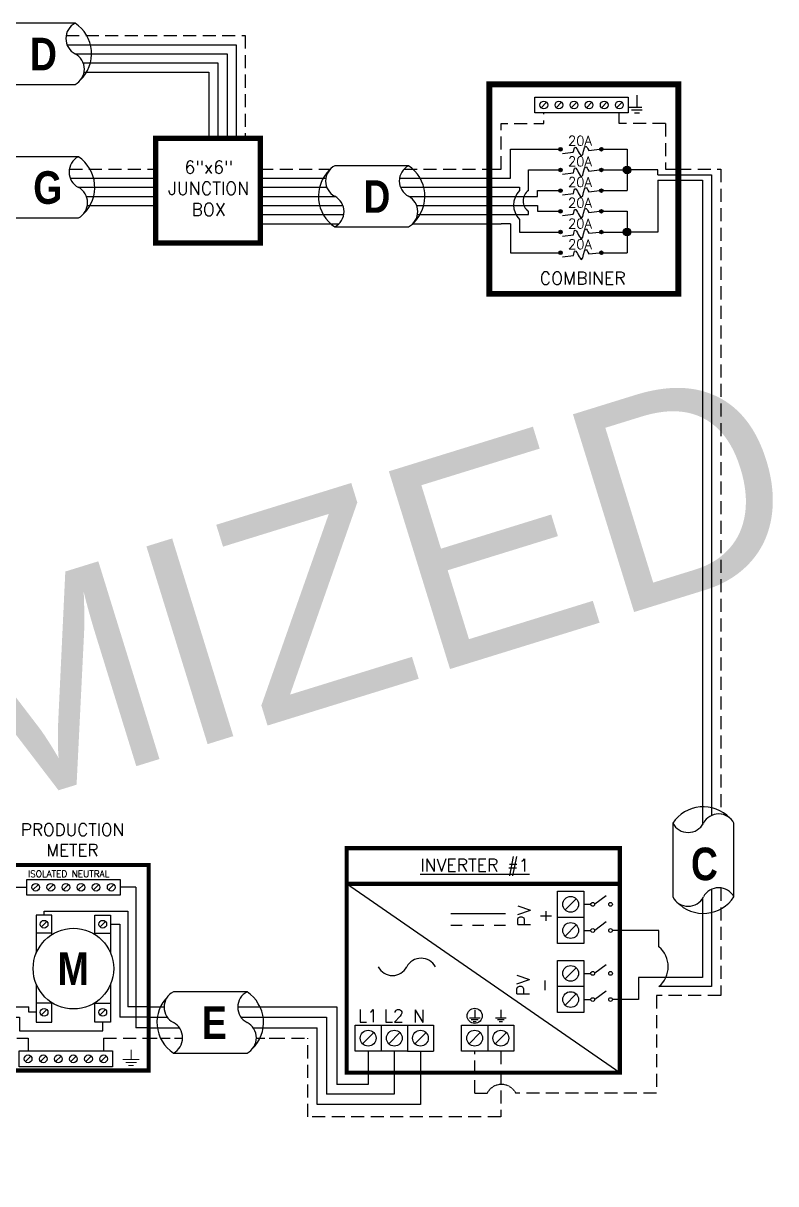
# Model space of a CAD drawing. Header units: feet. Extents: x 14802 to 15625, y 20870 to 21422.
# Drawn here: x 15408.3 to 15625.3, y 21056.9 to 21391.1 of the extents above; entities that cross this region are included whole.
import ezdxf

# ---------------------------------------------------------------- set-up
doc = ezdxf.new("R2010")
doc.units = ezdxf.units.FT
doc.header["$MEASUREMENT"] = 0
doc.linetypes.add('HIDDEN', pattern=[0.375, 0.25, -0.125])
doc.layers.add('TEXT', color=7, linetype='Continuous')
doc.layers.add('Z - TITLEBLOCK TXT', color=7, linetype='Continuous')
doc.styles.add('ONE LINE TXT', font='techb___.ttf')
doc.styles.get("Standard").update_dxf_attribs({"font": 'simplex.shx'})
doc.styles.add('TITLE BBLOCK TEXT', font='ARIALUNI.TTF')

# ---------------------------------------------------------------- blocks, each defined once
blk = doc.blocks.new('6x6box')
at = {"lineweight": 50, "const_width": 1.53}
blk.add_lwpolyline([(30.1, 0), (0, 0), (0, 30.1), (30.1, 30.1)], close=True, dxfattribs=at)
at = {"color": 1, "insert": (15.24, 15.71), "char_height": 3.6576, "width": 0.4767, "attachment_point": 5}
blk.add_mtext('6"x6"  JUNCTION BOX  ', dxfattribs=at)
blk = doc.blocks.new('*U14')
at = {"color": 7, "linetype": 'Continuous'}
for p, q in [((-7.14, 13.31), (-28.39, 13.31)), ((-28.39, -4.31), (-7.14, -4.31))]:
    blk.add_line(p, q, dxfattribs=at)
at = {"color": 7}
for p, q in [((-35.53, 9), (-31.05, 9)), ((-9.81, 9), (0, 9))]:
    blk.add_line(p, q, dxfattribs=at)
at = {"color": 10}
for p, q in [((-35.53, 6), (-30.11, 6)), ((-8.87, 6), (0, 6))]:
    blk.add_line(p, q, dxfattribs=at)
at = {"color": 253}
for p, q in [((-35.53, 3), (-26.66, 3)), ((-5.41, 3), (0, 3))]:
    blk.add_line(p, q, dxfattribs=at)
at = {"color": 92, "linetype": 'HIDDEN', "ltscale": 10}
for p, q in [((-4.48, 0), (0, 0)), ((-35.53, 0), (-25.72, 0))]:
    blk.add_line(p, q, dxfattribs=at)
at = {"color": 7, "linetype": 'Continuous'}
for centre, start, end in [((-22.54, 4.5), 133.9732, 236.4265), ((-12.99, 4.5), 313.9732, 56.4265)]:
    blk.add_arc(centre, 10.58, start, end, dxfattribs=at)
at = {"linetype": 'Continuous'}
for centre, start, end in [((-26.08, 8.91), 117.6639, 242.3361), ((-4.83, 8.91), 117.6639, 242.3361), ((-30.7, 0.09), 297.6639, 62.3361), ((-9.45, 0.09), 297.6639, 62.3361)]:
    blk.add_arc(centre, 4.98, start, end, dxfattribs=at)
blk = doc.blocks.new('3stringCombiner')
at = {"linetype": 'Continuous'}
h = blk.add_hatch(color=7, dxfattribs=at)
h.dxf.hatch_style = 1
edge = h.paths.add_edge_path()
edge.add_arc((20.51, 41.65), 0.513, 0, 360)
h = blk.add_hatch(color=7, dxfattribs=at)
h.dxf.hatch_style = 1
edge = h.paths.add_edge_path()
edge.add_arc((32.29, 41.65), 0.513, 0, 360)
h = blk.add_hatch(color=254, dxfattribs=at)
h.dxf.hatch_style = 1
edge = h.paths.add_edge_path()
edge.add_arc((39.7, 35.69), 1.11, 0, 360)
h = blk.add_hatch(color=7, dxfattribs=at)
h.dxf.hatch_style = 1
edge = h.paths.add_edge_path()
edge.add_arc((20.51, 35.69), 0.513, 0, 360)
h = blk.add_hatch(color=7, dxfattribs=at)
h.dxf.hatch_style = 1
edge = h.paths.add_edge_path()
edge.add_arc((32.29, 35.69), 0.513, 0, 360)
h = blk.add_hatch(color=7, dxfattribs=at)
h.dxf.hatch_style = 1
edge = h.paths.add_edge_path()
edge.add_arc((20.51, 29.73), 0.513, 0, 360)
h = blk.add_hatch(color=7, dxfattribs=at)
h.dxf.hatch_style = 1
edge = h.paths.add_edge_path()
edge.add_arc((32.29, 29.73), 0.513, 0, 360)
h = blk.add_hatch(color=253, dxfattribs=at)
h.dxf.hatch_style = 1
edge = h.paths.add_edge_path()
edge.add_arc((20.51, 23.77), 0.513, 0, 360)
h = blk.add_hatch(color=253, dxfattribs=at)
h.dxf.hatch_style = 1
edge = h.paths.add_edge_path()
edge.add_arc((32.29, 23.77), 0.513, 0, 360)
h = blk.add_hatch(color=253, dxfattribs=at)
h.dxf.hatch_style = 1
edge = h.paths.add_edge_path()
edge.add_arc((20.51, 17.8), 0.513, 0, 360)
h = blk.add_hatch(color=253, dxfattribs=at)
h.dxf.hatch_style = 1
edge = h.paths.add_edge_path()
edge.add_arc((32.29, 17.8), 0.513, 0, 360)
h = blk.add_hatch(color=254, dxfattribs=at)
h.dxf.hatch_style = 1
edge = h.paths.add_edge_path()
edge.add_arc((39.7, 17.8), 1.11, 0, 360)
h = blk.add_hatch(color=253, dxfattribs=at)
h.dxf.hatch_style = 1
edge = h.paths.add_edge_path()
edge.add_arc((20.51, 11.84), 0.513, 0, 360)
h = blk.add_hatch(color=253, dxfattribs=at)
h.dxf.hatch_style = 1
edge = h.paths.add_edge_path()
edge.add_arc((32.29, 11.84), 0.513, 0, 360)
at = {"color": 1, "linetype": 'Continuous'}
for p, q in [((13.11, 52.12), (13.11, 56.66)), ((13.11, 56.66), (40.06, 56.66)), ((40.06, 56.66), (40.06, 52.12)), ((40.06, 52.12), (13.11, 52.12)), ((21.11, 40.47), (24.21, 40.81)), ((28.68, 41.3), (31.78, 41.65)), ((21.12, 34.51), (24.22, 34.85)), ((28.69, 35.34), (31.79, 35.69)), ((21.12, 28.54), (24.22, 28.89)), ((28.69, 29.38), (31.79, 29.73)), ((28.68, 23.42), (31.78, 23.77)), ((21.11, 22.58), (24.21, 22.93)), ((21.12, 16.62), (24.22, 16.97)), ((28.69, 17.46), (31.79, 17.8)), ((21.12, 10.66), (24.22, 11.01)), ((28.69, 11.5), (31.79, 11.84))]:
    blk.add_line(p, q, dxfattribs=at)
at = {"color": 4, "linetype": 'Continuous'}
for p, q in [((16.49, 55.18), (14.92, 53.6)), ((20.84, 55.18), (19.27, 53.6)), ((25.19, 55.18), (23.62, 53.6)), ((29.54, 55.18), (27.97, 53.6)), ((33.89, 55.18), (32.32, 53.6)), ((38.25, 55.18), (36.67, 53.6))]:
    blk.add_line(p, q, dxfattribs=at)
at = {"color": 92, "linetype": 'HIDDEN', "ltscale": 15}
for p, q in [((37.46, 49.04), (37.46, 52.12)), ((50.81, 49.04), (37.46, 49.04)), ((50.81, 49.04), (50.81, 35.92)), ((0, 35.92), (3.44, 35.92)), ((50.81, 35.92), (54.46, 35.92))]:
    blk.add_line(p, q, dxfattribs=at)
at = {"color": 7, "linetype": 'Continuous'}
for p, q in [((48.55, 35.69), (39.7, 35.69)), ((48.55, 34.31), (48.55, 35.69)), ((48.55, 34.31), (54.46, 34.31)), ((0, 33.3), (3.44, 33.3)), ((0, 28.06), (3.43, 28.06)), ((0, 22.81), (3.44, 22.81))]:
    blk.add_line(p, q, dxfattribs=at)
at = {"color": 253, "linetype": 'Continuous'}
for p, q in [((0, 30.68), (3.44, 30.68)), ((48.55, 32.71), (48.55, 17.8)), ((48.55, 32.71), (54.46, 32.71)), ((0, 25.43), (3.44, 25.43)), ((0, 20.19), (3.44, 20.19)), ((6.06, 20.19), (6.06, 11.84)), ((48.55, 17.8), (39.7, 17.8)), ((6.06, 11.84), (13.92, 11.84))]:
    blk.add_line(p, q, dxfattribs=at)
at = {"lineweight": 50, "const_width": 1.71}
blk.add_lwpolyline([(54.46, 0), (0, 0), (0, 60.34), (54.46, 60.34)], close=True, dxfattribs=at)
blk.add_lwpolyline([(54.46, 0), (0, 0), (0, 60.34), (54.46, 60.34)], close=True, dxfattribs=at)
at = {"color": 92, "linetype": 'HIDDEN', "ltscale": 15, "flags": 128}
for points in [[(42.53, 57.24), (42.53, 53.74)], [(40.18, 53.74), (44.87, 53.74)], [(3.44, 35.92), (3.44, 49.04), (15.71, 49.04), (15.71, 52.12)], [(44.05, 52.87), (41, 52.87)], [(43.24, 52.01), (41.81, 52.01)]]:
    blk.add_lwpolyline(points, dxfattribs=at)
at = {"color": 7, "linetype": 'Continuous', "flags": 128}
for points in [[(3.44, 33.3), (6.06, 33.3), (6.06, 41.65), (13.92, 41.65)], [(13.92, 41.65), (20.51, 41.65)], [(32.29, 41.65), (39.7, 41.65)], [(39.7, 41.65), (39.7, 29.73)], [(11.3, 29.73), (11.3, 35.69), (13.92, 35.69)], [(13.92, 35.69), (20.51, 35.69)], [(13.92, 35.69), (20.51, 35.69)], [(32.29, 35.69), (39.7, 35.69)], [(3.43, 28.06), (13.92, 28.06), (13.92, 29.73)], [(13.92, 29.73), (20.51, 29.73)], [(13.92, 29.73), (20.51, 29.73)], [(32.29, 29.73), (39.7, 29.73)], [(3.44, 22.81), (11.3, 22.81), (11.3, 23.77)]]:
    blk.add_lwpolyline(points, dxfattribs=at)
at = {"color": 253, "linetype": 'Continuous', "flags": 128}
for points in [[(3.44, 30.68), (8.68, 30.68), (8.68, 29.73)], [(3.44, 25.43), (13.92, 25.43), (13.92, 23.77)], [(13.92, 23.77), (20.51, 23.77)], [(13.92, 23.77), (20.51, 23.77)], [(32.29, 23.77), (39.7, 23.77)], [(39.7, 23.77), (39.7, 11.84)], [(6.06, 20.19), (3.44, 20.19)], [(8.68, 21.46), (8.68, 17.8), (13.92, 17.8)], [(13.92, 17.8), (20.51, 17.8)], [(13.92, 17.8), (20.51, 17.8)], [(32.29, 17.8), (39.7, 17.8)], [(13.92, 11.84), (20.51, 11.84)], [(32.29, 11.84), (39.7, 11.84)]]:
    blk.add_lwpolyline(points, dxfattribs=at)
at = {"color": 4, "linetype": 'Continuous'}
for centre in [(15.71, 54.39), (20.06, 54.39), (24.41, 54.39), (28.76, 54.39), (33.11, 54.39), (37.46, 54.39)]:
    blk.add_circle(centre, 1.11, dxfattribs=at)
at = {"color": 7, "linetype": 'Continuous'}
for centre, radius in [((20.51, 41.65), 0.513), ((32.29, 41.65), 0.513), ((39.7, 35.69), 1.11), ((39.7, 35.69), 1.11), ((20.51, 35.69), 0.513), ((32.29, 35.69), 0.513), ((20.51, 29.73), 0.513), ((32.29, 29.73), 0.513), ((39.7, 17.8), 1.11), ((39.7, 17.8), 1.11)]:
    blk.add_circle(centre, radius, dxfattribs=at)
at = {"color": 253, "linetype": 'Continuous'}
for centre in [(20.51, 23.77), (32.29, 23.77), (20.51, 17.8), (32.29, 17.8), (20.51, 11.84), (32.29, 11.84)]:
    blk.add_circle(centre, 0.513, dxfattribs=at)
blk.add_arc((12.9, 25.59), 5.91, 135.6055, 224.3945, dxfattribs=at)
at = {"color": 7, "linetype": 'Continuous'}
blk.add_arc((13.34, 26.75), 3.61, 124.3567, 235.6433, dxfattribs=at)
at = {"color": 1, "linetype": 'Continuous'}
for points in [[(24.21, 40.81), (24.72, 42.21), (26.59, 39.72), (27.74, 42.55), (28.68, 41.3)], [(24.22, 34.85), (24.73, 36.25), (26.6, 33.76), (27.76, 36.59), (28.69, 35.34)], [(24.22, 28.89), (24.73, 30.29), (26.6, 27.8), (27.76, 30.63), (28.69, 29.38)], [(24.21, 22.93), (24.72, 24.33), (26.59, 21.84), (27.74, 24.67), (28.68, 23.42)], [(24.22, 16.97), (24.73, 18.37), (26.6, 15.87), (27.76, 18.71), (28.69, 17.46)], [(24.22, 11.01), (24.73, 12.41), (26.6, 9.91), (27.76, 12.75), (28.69, 11.5)]]:
    blk.add_spline(points, degree=3, dxfattribs=at)
for p in [(22.67, 42.72), (22.68, 36.76), (22.68, 30.8), (22.67, 24.83), (22.68, 18.87), (22.68, 12.91)]:
    blk.add_text('20A', height=2.778, dxfattribs=at).set_placement(p)
at = {"color": 1, "insert": (26.91, 4.5), "char_height": 3.658, "attachment_point": 5}
blk.add_mtext_dynamic_manual_height_columns('COMBINER', width=1.1897, gutter_width=7.17, heights=[0], dxfattribs=at)
blk = doc.blocks.new('productionMeter')
at = {"color": 1, "linetype": 'Continuous'}
for p, q in [((-35.13, 41.18), (-35.13, 45.72)), ((-35.13, 45.72), (-8.18, 45.72)), ((-8.18, 45.72), (-8.18, 41.18)), ((-8.18, 41.18), (-35.13, 41.18)), ((-32.38, 35.4), (-32.38, 24.5)), ((-27.84, 35.4), (-32.38, 35.4)), ((-27.84, 29.86), (-27.84, 35.4)), ((-15.47, 29.86), (-15.47, 35.4)), ((-15.47, 35.4), (-10.93, 35.4)), ((-10.93, 35.4), (-10.93, 24.5)), ((-27.84, 30.21), (-32.38, 30.21)), ((-15.47, 30.21), (-10.93, 30.21)), ((-32.38, 15.55), (-32.38, 4.64)), ((-10.93, 15.55), (-10.93, 4.64)), ((-27.84, 10.04), (-32.38, 10.04)), ((-27.84, 4.64), (-27.84, 10.18)), ((-15.47, 4.64), (-15.47, 10.18)), ((-15.47, 10.04), (-10.93, 10.04)), ((-32.38, 4.64), (-27.84, 4.64)), ((-10.93, 4.64), (-15.47, 4.64)), ((-37.32, -8.24), (-37.32, -3.7)), ((-37.32, -3.7), (-10.37, -3.7)), ((-10.37, -3.7), (-10.37, -8.24)), ((-10.37, -8.24), (-37.32, -8.24))]:
    blk.add_line(p, q, dxfattribs=at)
at = {"color": 4, "linetype": 'Continuous'}
for p, q in [((-31.74, 44.23), (-33.32, 42.66)), ((-27.39, 44.23), (-28.97, 42.66)), ((-23.04, 44.23), (-24.62, 42.66)), ((-18.69, 44.23), (-20.26, 42.66)), ((-14.34, 44.23), (-15.91, 42.66)), ((-9.99, 44.23), (-11.56, 42.66)), ((-29.33, 33.59), (-30.9, 32.02)), ((-12.41, 33.59), (-13.98, 32.02)), ((-29.33, 8.23), (-30.9, 6.66)), ((-12.41, 8.23), (-13.98, 6.66)), ((-33.93, -5.19), (-35.51, -6.76)), ((-29.58, -5.19), (-31.15, -6.76)), ((-25.23, -5.19), (-26.8, -6.76)), ((-20.88, -5.19), (-22.45, -6.76)), ((-16.53, -5.19), (-18.1, -6.76)), ((-12.18, -5.19), (-13.75, -6.76))]:
    blk.add_line(p, q, dxfattribs=at)
at = {"color": 253, "linetype": 'Continuous'}
for p, q in [((-39.9, 3), (-39.9, 43.45)), ((-39.9, 43.45), (-35.13, 43.45)), ((-3.71, 43.45), (-8.18, 43.45)), ((-3.71, 43.45), (-3.71, 3)), ((-43.61, 3), (-39.9, 3)), ((0, 3), (-3.71, 3))]:
    blk.add_line(p, q, dxfattribs=at)
at = {"color": 7}
for p, q in [((-30.11, 35.4), (-30.11, 36.59)), ((-30.11, 36.59), (-5.98, 36.59)), ((-5.98, 36.59), (-5.98, 9)), ((-43.61, 9), (-34.54, 9)), ((-34.54, 7.44), (-34.54, 9)), ((-32.38, 7.44), (-34.54, 7.44)), ((0, 9), (-5.98, 9))]:
    blk.add_line(p, q, dxfattribs=at)
at = {"color": 10, "linetype": 'Continuous'}
for p, q in [((-10.93, 32.81), (-8.25, 32.81)), ((-8.25, 32.81), (-8.25, 6)), ((-43.61, 6), (-37.24, 6)), ((-37.24, 6), (-37.24, 2.05)), ((-13.2, 2.05), (-13.2, 4.64)), ((0, 6), (-8.25, 6)), ((-37.24, 2.05), (-13.2, 2.05))]:
    blk.add_line(p, q, dxfattribs=at)
at = {"color": 92, "linetype": 'HIDDEN', "ltscale": 15}
for p, q in [((-43.61, 0), (-34.72, 0)), ((-12.97, 0), (-12.97, -3.7)), ((-12.97, 0), (0, 0)), ((-34.72, 0), (-34.72, -3.7))]:
    blk.add_line(p, q, dxfattribs=at)
at = {"lineweight": 50, "const_width": 1.19}
blk.add_lwpolyline([(-43.61, -9.34), (-43.61, 49.84), (0, 49.84), (0, -9.34)], close=True, dxfattribs=at)
at = {"color": 92, "linetype": 'Continuous', "lineweight": 5, "ltscale": 0.05, "flags": 128}
for points in [[(-5.04, -3.33), (-5.04, -6.18)], [(-2.7, -6.18), (-7.38, -6.18)], [(-6.57, -7.05), (-3.51, -7.05)], [(-5.76, -7.91), (-4.32, -7.91)]]:
    blk.add_lwpolyline(points, dxfattribs=at)
at = {"color": 4, "linetype": 'Continuous'}
for centre in [(-32.53, 43.45), (-28.18, 43.45), (-23.83, 43.45), (-19.48, 43.45), (-15.13, 43.45), (-10.78, 43.45), (-30.11, 32.81), (-13.2, 32.81), (-30.11, 7.44), (-13.2, 7.44), (-34.72, -5.97), (-30.37, -5.97), (-26.02, -5.97), (-21.67, -5.97), (-17.32, -5.97), (-12.97, -5.97)]:
    blk.add_circle(centre, 1.11, dxfattribs=at)
at = {"linetype": 'Continuous'}
blk.add_circle((-21.65, 20.02), 11.62, dxfattribs=at)
at = {"color": 4, "linetype": 'Continuous'}
blk.add_text('ISOLATED NEUTRAL', height=1.8743, dxfattribs=at).set_placement((-34.77, 46.37))
at = {"color": 253, "linetype": 'Continuous', "style": 'ONE LINE TXT'}
blk.add_text('M', height=9.38, dxfattribs=at).set_placement((-26.21, 15.31))
at = {"color": 1, "insert": (-21.93, 57.08), "char_height": 3.5433, "attachment_point": 5}
blk.add_mtext_dynamic_manual_height_columns('PRODUCTION METER', width=1.3203, gutter_width=7.17, heights=[0], dxfattribs=at)
blk = doc.blocks.new('*U19')
at = {"color": 7}
blk.add_blockref('productionMeter', (0, 0), dxfattribs=at)

msp = doc.modelspace()

# ---------------------------------------------------------------- linework, layer by layer
at = {"color": 7, "linetype": 'Continuous'}
for p, q in [((15423.32, 21391.11), (15402.08, 21391.11)), ((15420.99, 21384.91), (15469.74, 21384.91)), ((15469.74, 21384.91), (15469.74, 21357.94)), ((15425.66, 21379.67), (15464.49, 21379.67)), ((15464.49, 21379.67), (15464.49, 21357.94)), ((15402.08, 21373.48), (15423.32, 21373.48)), ((15424.25, 21352.65), (15403, 21352.65)), ((15519.41, 21350.07), (15498.16, 21350.07)), ((15421.91, 21346.46), (15446.56, 21346.46)), ((15476.67, 21346.46), (15495.56, 21346.46)), ((15516.81, 21346.46), (15542.7, 21346.46)), ((15606.76, 21347.47), (15606.76, 21162.93)), ((15426.58, 21341.22), (15446.56, 21341.22)), ((15476.67, 21341.22), (15498.23, 21341.22)), ((15519.48, 21341.22), (15542.7, 21341.22)), ((15476.67, 21335.97), (15500.75, 21335.97)), ((15522, 21335.97), (15542.7, 21335.97)), ((15403, 21335.02), (15424.25, 21335.02)), ((15498.16, 21332.44), (15519.41, 21332.44)), ((15595.59, 21160.71), (15595.59, 21139.46)), ((15613.22, 21139.46), (15613.22, 21160.71)), ((15580.33, 21088.85), (15501.56, 21143.23)), ((15606.76, 21141.69), (15606.76, 21113.69)), ((15547.38, 21134.62), (15531.62, 21134.62)), ((15534.91, 21131.21), (15531.62, 21131.21)), ((15541.15, 21131.21), (15537.85, 21131.21)), ((15547.38, 21131.21), (15544.09, 21131.21)), ((15591.59, 21129.81), (15578.19, 21129.81)), ((15591.59, 21125.09), (15591.59, 21129.81)), ((15606.76, 21113.69), (15591.59, 21113.69)), ((15480.02, 21107.81), (15498.72, 21107.81)), ((15498.72, 21107.81), (15498.72, 21085.43)), ((15507.78, 21095.02), (15507.78, 21085.43)), ((15507.78, 21085.43), (15498.72, 21085.43))]:
    msp.add_line(p, q, dxfattribs=at)
at = {"color": 253, "linetype": 'Continuous'}
for p, q in [((15423.32, 21382.29), (15467.12, 21382.29)), ((15467.12, 21382.29), (15467.12, 21357.94)), ((15425.92, 21377.05), (15461.87, 21377.05)), ((15461.87, 21377.05), (15461.87, 21357.94)), ((15597.16, 21345.87), (15604.14, 21345.87)), ((15604.14, 21345.87), (15604.14, 21160.27)), ((15424.25, 21343.84), (15446.56, 21343.84)), ((15476.67, 21343.84), (15495.84, 21343.84)), ((15517.09, 21343.84), (15542.7, 21343.84)), ((15426.84, 21338.59), (15446.56, 21338.59)), ((15476.67, 21338.59), (15500.51, 21338.59)), ((15522, 21338.59), (15542.7, 21338.59)), ((15476.67, 21333.35), (15499.4, 21333.35)), ((15520.64, 21333.35), (15542.7, 21333.35)), ((15604.14, 21139.02), (15604.14, 21116.31)), ((15604.14, 21116.31), (15585.68, 21116.31)), ((15585.68, 21116.31), (15585.68, 21109.91)), ((15585.68, 21109.91), (15578.19, 21109.91)), ((15480.02, 21101.81), (15493.11, 21101.81)), ((15493.11, 21079.66), (15493.11, 21101.81)), ((15522.85, 21095.02), (15522.85, 21079.66)), ((15522.85, 21079.66), (15493.11, 21079.66))]:
    msp.add_line(p, q, dxfattribs=at)
at = {"color": 92, "linetype": 'HIDDEN', "ltscale": 15}
for p, q in [((15597.16, 21349.08), (15609.39, 21349.08)), ((15609.39, 21349.08), (15609.39, 21163.34)), ((15609.39, 21142.1), (15609.39, 21111.07)), ((15609.39, 21111.07), (15590.88, 21111.07)), ((15590.88, 21111.07), (15590.88, 21082.98)), ((15480.02, 21098.81), (15490.38, 21098.81)), ((15490.38, 21076.11), (15490.38, 21098.81)), ((15538.48, 21082.98), (15538.48, 21095.02)), ((15546.02, 21095.02), (15546.02, 21076.11)), ((15538.48, 21082.98), (15542.09, 21082.98)), ((15590.88, 21082.98), (15550.32, 21082.98)), ((15546.02, 21076.11), (15490.38, 21076.11))]:
    msp.add_line(p, q, dxfattribs=at)
at = {"color": 7}
msp.add_line((15597.16, 21347.47), (15606.76, 21347.47), dxfattribs=at)
at = {"color": 1, "linetype": 'Continuous'}
for p, q in [((15562.38, 21126.04), (15562.38, 21141.11)), ((15562.38, 21141.11), (15569.91, 21141.11)), ((15562.38, 21126.04), (15562.38, 21141.11)), ((15569.91, 21141.11), (15569.91, 21126.04)), ((15569.91, 21141.11), (15569.91, 21133.58)), ((15576.34, 21139.8), (15573.08, 21137.36)), ((15569.91, 21137.34), (15571.95, 21137.34)), ((15569.91, 21133.58), (15562.38, 21133.58)), ((15576.34, 21132.27), (15573.08, 21129.83)), ((15569.91, 21129.81), (15571.95, 21129.81)), ((15569.91, 21126.04), (15562.38, 21126.04)), ((15562.38, 21106.15), (15562.38, 21121.21)), ((15562.38, 21121.21), (15569.91, 21121.21)), ((15569.91, 21121.21), (15569.91, 21113.68)), ((15576.34, 21119.91), (15573.08, 21117.47)), ((15569.91, 21117.45), (15571.95, 21117.45)), ((15569.91, 21113.68), (15562.38, 21113.68)), ((15569.91, 21113.68), (15569.91, 21106.15)), ((15576.34, 21112.37), (15573.08, 21109.93)), ((15569.91, 21109.91), (15571.95, 21109.91)), ((15569.91, 21106.15), (15562.38, 21106.15)), ((15504.01, 21102.55), (15519.08, 21102.55)), ((15504.01, 21095.02), (15504.01, 21102.55)), ((15504.01, 21102.55), (15511.54, 21102.55)), ((15511.54, 21102.55), (15511.54, 21095.02)), ((15519.08, 21102.55), (15519.08, 21095.02)), ((15519.08, 21102.55), (15526.61, 21102.55)), ((15526.61, 21102.55), (15526.61, 21095.02)), ((15534.72, 21102.55), (15549.79, 21102.55)), ((15534.72, 21095.02), (15534.72, 21102.55)), ((15534.72, 21102.55), (15542.25, 21102.55)), ((15542.25, 21102.55), (15542.25, 21095.02)), ((15549.79, 21102.55), (15549.79, 21095.02)), ((15519.08, 21095.02), (15504.01, 21095.02)), ((15519.08, 21095.02), (15526.61, 21095.02)), ((15549.79, 21095.02), (15534.72, 21095.02))]:
    msp.add_line(p, q, dxfattribs=at)
at = {"color": 4, "linetype": 'Continuous'}
for p, q in [((15567.75, 21138.95), (15564.54, 21135.74)), ((15567.75, 21131.42), (15564.54, 21128.2)), ((15567.75, 21119.05), (15564.54, 21115.84)), ((15567.75, 21111.52), (15564.54, 21108.31)), ((15509.38, 21100.39), (15506.17, 21097.18)), ((15516.92, 21100.39), (15513.7, 21097.18)), ((15524.45, 21100.39), (15521.24, 21097.18)), ((15540.09, 21100.39), (15536.88, 21097.18)), ((15547.63, 21100.39), (15544.41, 21097.18))]:
    msp.add_line(p, q, dxfattribs=at)
at = {"color": 10, "linetype": 'Continuous'}
for p, q in [((15480.02, 21104.81), (15495.78, 21104.81)), ((15495.78, 21104.81), (15495.78, 21082.62)), ((15515.31, 21095.02), (15515.31, 21082.62)), ((15515.31, 21082.62), (15495.78, 21082.62))]:
    msp.add_line(p, q, dxfattribs=at)
at = {"color": 7, "lineweight": 50, "const_width": 1.19}
msp.add_lwpolyline([(15501.56, 21088.85), (15501.56, 21153.51), (15580.33, 21153.51), (15580.33, 21088.85)], close=True, dxfattribs=at)
at = {"lineweight": 50, "const_width": 1.19}
msp.add_lwpolyline([(15501.56, 21143.23), (15501.56, 21153.51), (15580.33, 21153.51), (15580.33, 21143.23)], close=True, dxfattribs=at)
at = {"color": 92, "linetype": 'Continuous', "flags": 128}
for points in [[(15538.49, 21106.96), (15538.48, 21104.66)], [(15546.02, 21106.96), (15546.02, 21104.66)], [(15536.95, 21104.66), (15540.02, 21104.66)], [(15539.49, 21104.09), (15537.48, 21104.09)], [(15538.95, 21103.52), (15538.01, 21103.52)], [(15544.48, 21104.66), (15547.55, 21104.66)], [(15547.02, 21104.09), (15545.01, 21104.09)], [(15546.49, 21103.52), (15545.55, 21103.52)]]:
    msp.add_lwpolyline(points, dxfattribs=at)
at = {"color": 4, "linetype": 'Continuous'}
for centre in [(15566.14, 21137.34), (15566.14, 21129.81), (15566.14, 21117.45), (15566.14, 21109.91), (15507.78, 21098.79), (15515.31, 21098.79), (15522.85, 21098.79), (15538.48, 21098.79), (15546.02, 21098.79)]:
    msp.add_circle(centre, 2.27, dxfattribs=at)
at = {"color": 1, "linetype": 'Continuous'}
for centre in [(15572.49, 21137.34), (15577.65, 21137.34), (15572.49, 21129.81), (15577.65, 21129.81), (15572.49, 21117.45), (15577.65, 21117.45), (15572.49, 21109.91), (15577.65, 21109.91)]:
    msp.add_circle(centre, 0.541, dxfattribs=at)
at = {"color": 92, "linetype": 'Continuous'}
msp.add_circle((15538.48, 21105.22), 2.17, dxfattribs=at)
at = {"color": 7, "linetype": 'Continuous'}
for centre, start, end in [((15417.47, 21382.29), 313.9732, 56.4265), ((15418.4, 21343.84), 313.9732, 56.4265), ((15504.01, 21341.25), 133.9732, 236.4265), ((15513.56, 21341.25), 313.9732, 56.4265), ((15604.4, 21154.86), 43.9732, 146.4265), ((15604.4, 21145.31), 223.9732, 326.4265)]:
    msp.add_arc(centre, 10.58, start, end, dxfattribs=at)
at = {"linetype": 'Continuous'}
for centre, radius, start, end in [((15608.81, 21158.4), 4.98, 27.6639, 152.3361), ((15600, 21163.02), 4.98, 207.6639, 332.3361), ((15608.81, 21137.15), 4.98, 27.6639, 152.3361), ((15600, 21141.77), 4.98, 207.6639, 332.3361), ((15586.82, 21119.39), 7.43, 309.9338, 50.0662), ((15523.03, 21117.17), 4.65, 27.6639, 152.3361), ((15514.79, 21121.49), 4.65, 207.6639, 332.3361)]:
    msp.add_arc(centre, radius, start, end, dxfattribs=at)
at = {"color": 92, "linetype": 'HIDDEN', "ltscale": 0.3}
msp.add_arc((15546.2, 21080.82), 4.65, 27.6639, 152.3361, dxfattribs=at)
at = {"layer": 'TEXT', "color": 92, "linetype": 'HIDDEN', "ltscale": 15}
for p, q in [((15420.73, 21387.54), (15472.36, 21387.54)), ((15472.36, 21387.54), (15472.36, 21357.94)), ((15421.65, 21349.08), (15446.56, 21349.08)), ((15476.67, 21349.08), (15496.86, 21349.08)), ((15518.11, 21349.08), (15542.7, 21349.08))]:
    msp.add_line(p, q, dxfattribs=at)
at = {"layer": 'Z - TITLEBLOCK TXT', "linetype": 'Continuous'}
for centre, start, end in [((15425.63, 21386.7), 117.6639, 242.3361), ((15421.01, 21377.89), 297.6639, 62.3361), ((15426.56, 21348.24), 117.6639, 242.3361), ((15500.47, 21345.66), 117.6639, 242.3361), ((15521.72, 21345.66), 117.6639, 242.3361), ((15421.94, 21339.43), 297.6639, 62.3361), ((15495.85, 21336.85), 297.6639, 62.3361), ((15517.1, 21336.85), 297.6639, 62.3361)]:
    msp.add_arc(centre, 4.98, start, end, dxfattribs=at)

# ---------------------------------------------------------------- block references
at = {"color": 7}
for name, p in [('3stringCombiner', (15542.7, 21313.16)), ('6x6box', (15446.56, 21327.84)), ('*U19', (15444.49, 21098.81)), ('*U14', (15480.02, 21098.81))]:
    msp.add_blockref(name, p, dxfattribs=at)

# ---------------------------------------------------------------- texts
at = {"color": 1, "linetype": 'Continuous'}
msp.add_text('%%UINVERTER #1', height=3.6576, dxfattribs=at).set_placement((15522.77, 21146.77))
at = {"color": 1, "linetype": 'Continuous', "char_height": 9.3833, "attachment_point": 1, "style": 'ONE LINE TXT'}
for s, insert in [('{\\W1;\\C256;D}', (15410.31, 21386.92)), ('{\\W1;\\C256;G}', (15411.24, 21348.47)), ('{\\W1;\\C256;D}', (15506.4, 21345.88)), ('{\\W1;\\C256;C}', (15600.82, 21153.67)), ('{\\W1;\\C256;E}', (15459.87, 21107.94))]:
    msp.add_mtext_dynamic_manual_height_columns(s, width=0.1385, gutter_width=2.13, heights=[0], dxfattribs=dict(at, insert=insert))
at = {"color": 1, "char_height": 3.658, "attachment_point": 5, "rotation": 90}
for s, width, insert in [('PV +', 2.8378, (15555.75, 21133.98)), ('PV -', 2.8013, (15555.53, 21114.01))]:
    msp.add_mtext_dynamic_manual_height_columns(s, width=width, gutter_width=0.75, heights=[0], dxfattribs=dict(at, insert=insert))
at = {"color": 1, "attachment_point": 5}
for s, insert, char_height in [('L1', (15507.72, 21105.19), 3.658), ('L2', (15515.18, 21105.22), 3.658), ('N', (15522.43, 21105.17), 3.66)]:
    msp.add_mtext_dynamic_manual_height_columns(s, width=0.1481, gutter_width=0.75, heights=[0], dxfattribs=dict(at, insert=insert, char_height=char_height))
at = {"layer": 'Defpoints', "color": 1, "style": 'TITLE BBLOCK TEXT'}
msp.add_text('NEEDS CUSTOMIZED', height=59.6129, rotation=17.1954, dxfattribs=at).set_placement((14813.31, 20982.89))

doc.saveas('drawing.dxf')
